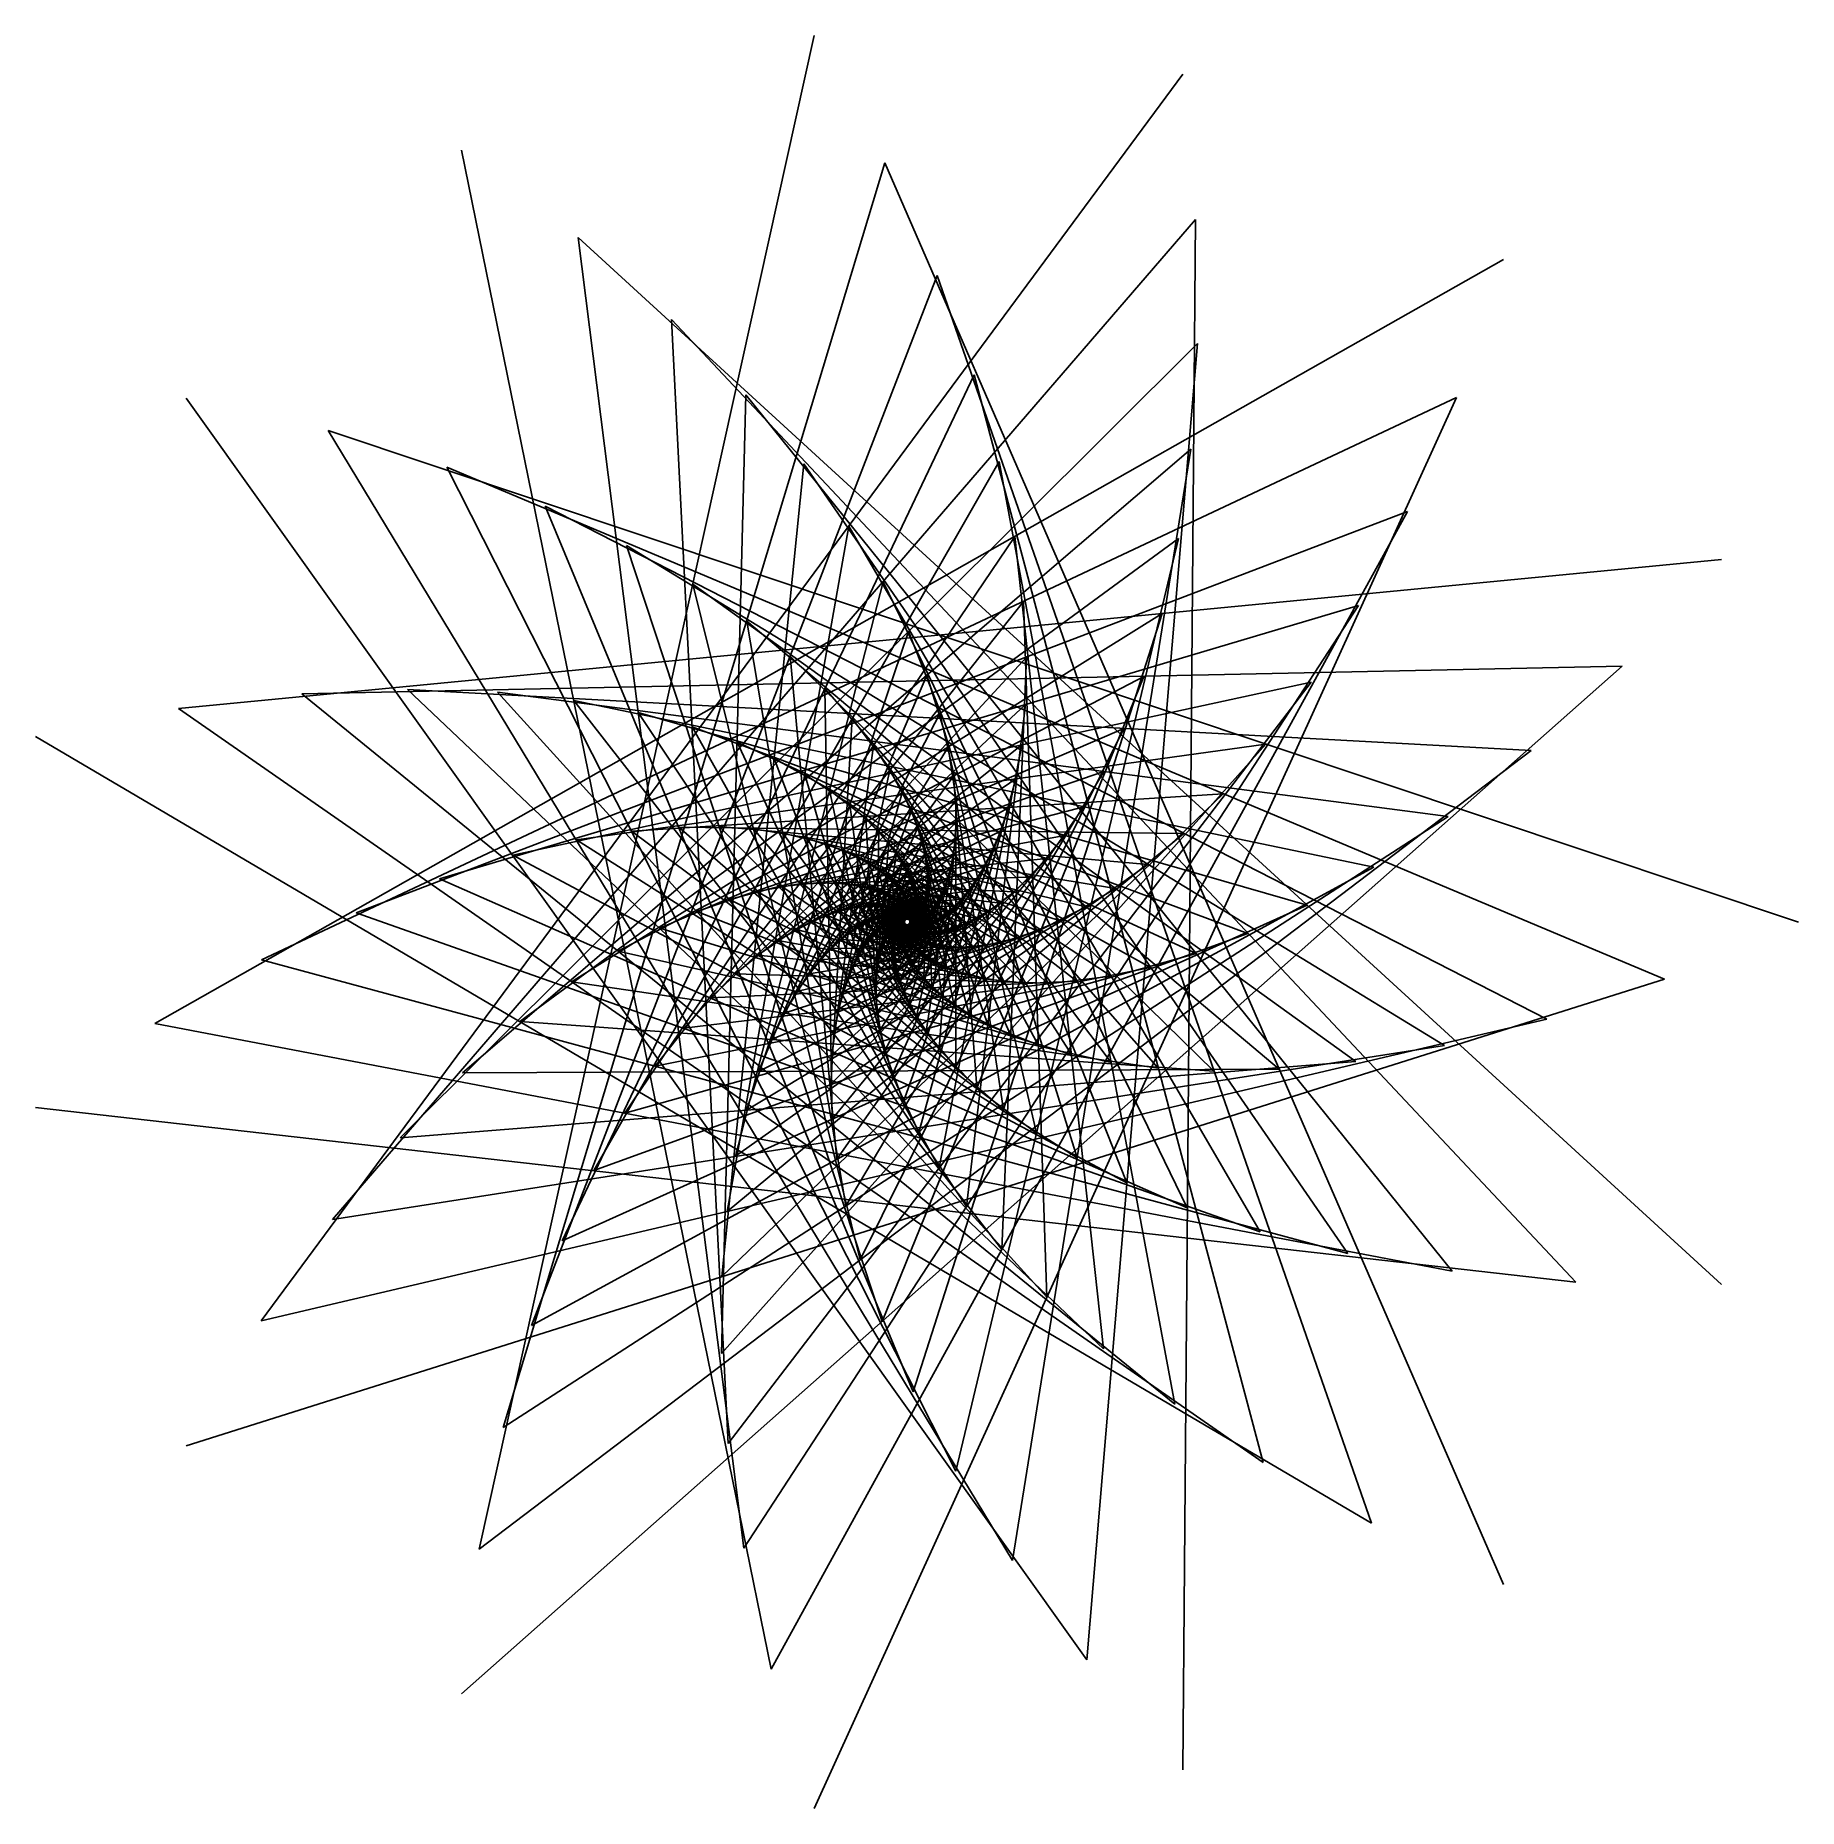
# Model space of a CAD drawing. Header units: metres. Extents: x 276 to 931, y 71 to 729.
import ezdxf

# ---------------------------------------------------------------- set-up
doc = ezdxf.new("R2010")
doc.units = ezdxf.units.M

msp = doc.modelspace()

# ---------------------------------------------------------------- linework, layer by layer
for p, q in [((565.3801, 729.3857), (440.9015, 166.94514)), ((702.34644, 714.9899), (359.86435, 251.80493)), ((434.39996, 686.82764), (549.44824, 122.3826)), ((591.7272, 682.0611), (449.87598, 212.21216)), ((821.6161, 153.87045), (591.7272, 682.0611)), ((707.167, 661.0405), (386.47473, 289.50812)), ((702.3465, 85.01007), (707.167, 661.0405)), ((902.5663, 265.28888), (477.7178, 654.3108)), ((477.7178, 654.3108), (539.23517, 167.3863)), ((821.6161, 646.1296), (320.3488, 362.28903)), ((611.07385, 640.16425), (460.40576, 250.0941)), ((772.4842, 176.67041), (611.07385, 640.16425)), ((848.4085, 266.1339), (512.43286, 623.9051)), ((512.43286, 623.9051), (533.44666, 206.27602)), ((707.80005, 614.8968), (411.50214, 319.83215)), ((666.73584, 125.8226), (707.80005, 614.8968)), ((624.82135, 603.3279), (471.78308, 281.60175)), ((732.2061, 199.19406), (624.82135, 603.3279)), ((332.05353, 594.67444), (666.73584, 125.8226)), ((804.07666, 594.88367), (359.9939, 385.9093)), ((539.9745, 595.84503), (531.02484, 239.68733)), ((802.4514, 270.32773), (539.9745, 595.84503)), ((565.3802, 70.61432), (804.07666, 594.88367)), ((931.2, 400), (384.8521, 582.58777)), ((384.8521, 582.58777), (639.1012, 162.78156)), ((705.37634, 575.6535), (434.7111, 343.9884)), ((639.1012, 162.78156), (705.37634, 575.6535)), ((881.3807, 378.74408), (428.9331, 568.9308)), ((428.9331, 568.9308), (617.99506, 195.95464)), ((634.13715, 571.15015), (483.4707, 307.64032)), ((561.5729, 570.2383), (531.11145, 268.2284)), ((763.6763, 276.8399), (561.5729, 570.2383)), ((699.4321, 220.91458), (634.13715, 571.15015)), ((837.69104, 363.8829), (465.5066, 554.4987)), ((465.5066, 554.4987), (602.1932, 225.49237)), ((785.88666, 552.47174), (395.1914, 403.4321)), ((578.27875, 547.09717), (533.0167, 292.47083)), ((549.44824, 122.3826), (785.88666, 552.47174)), ((731.15173, 284.8612), (578.27875, 547.09717)), ((700.79895, 542.46857), (455.97916, 363.0219)), ((639.98627, 543.21484), (495.0718, 329.01154)), ((617.99506, 195.95464), (700.79895, 542.46857)), ((672.9822, 241.47137), (639.98627, 543.21484)), ((902.5663, 534.7112), (329.18747, 479.2937)), ((799.61945, 354.0609), (495.65283, 539.8906)), ((495.65283, 539.8906), (590.66345, 251.60118)), ((766.6443, 348.1598), (520.3268, 525.54504)), ((520.3268, 525.54504), (582.5437, 274.52264)), ((590.98615, 526.36475), (536.1916, 312.9441)), ((704.03455, 293.7635), (590.98615, 526.36475)), ((767.7109, 517.60693), (426.21912, 416.06006)), ((694.7799, 514.5694), (475.2697, 377.827)), ((643.16296, 519.106), (506.29922, 346.42383)), ((539.23517, 167.3863), (767.7109, 517.60693)), ((602.1932, 225.49237), (694.7799, 514.5694)), ((651.82983, 260.63336), (643.16296, 519.106)), ((600.452, 507.93536), (540.2025, 330.13428)), ((738.25055, 345.26276), (540.36847, 511.77374)), ((540.36847, 511.77374), (577.1168, 294.51727)), ((681.5674, 303.06677), (600.452, 507.93536)), ((865.6996, 495.0296), (375.01227, 484.7467)), ((434.40002, 113.17236), (865.6996, 495.0296)), ((644.31433, 498.41992), (516.9553, 360.4963)), ((713.9418, 344.6235), (556.5117, 498.78772)), ((556.5117, 498.78772), (573.7892, 311.85266)), ((635.0893, 278.27066), (644.31433, 498.41992)), ((750.03156, 489.15295), (453.39005, 424.7973)), ((687.8761, 491.25287), (492.60867, 389.16742)), ((533.44666, 206.27602), (750.03156, 489.15295)), ((607.3111, 491.67065), (544.71344, 344.4812)), ((590.66345, 251.60118), (687.8761, 491.25287)), ((663.077, 312.41272), (607.3111, 491.67065)), ((375.01227, 484.7467), (699.4321, 220.91458)), ((831.8317, 463.68304), (414.29388, 486.43826)), ((414.29388, 486.43826), (672.9822, 241.47137)), ((801.0466, 439.225), (447.7755, 485.35474)), ((447.7755, 485.35474), (651.82983, 260.63336)), ((773.32245, 420.42188), (476.15115, 482.2852)), ((476.15115, 482.2852), (635.0893, 278.27066)), ((693.24866, 345.64072), (569.39325, 486.719)), ((569.39325, 486.719), (572.0747, 326.794)), ((329.18747, 479.2937), (732.2061, 199.19406)), ((748.5618, 406.22668), (500.0614, 477.85605)), ((500.0614, 477.85605), (621.99884, 294.32928)), ((643.9649, 480.77155), (526.9117, 371.7681)), ((612.09467, 477.41226), (549.4666, 356.38052)), ((579.5625, 475.63895), (571.5771, 339.59787)), ((675.7335, 347.83304), (579.5625, 475.63895)), ((647.96783, 321.53952), (612.09467, 477.41226)), ((621.99884, 294.32928), (643.9649, 480.77155)), ((276.0375, 468.86032), (772.4842, 176.67041)), ((680.5141, 471.88684), (508.06732, 397.68884)), ((726.6147, 395.75528), (520.09094, 472.55884)), ((520.09094, 472.55884), (611.9081, 308.81253)), ((582.5437, 274.52264), (680.5141, 471.88684)), ((440.9015, 166.94514), (831.8317, 463.68304)), ((733.18536, 466.11383), (477.03464, 430.4764)), ((531.02484, 239.68733), (733.18536, 466.11383)), ((642.5354, 465.8003), (536.0938, 380.70535)), ((707.2968, 388.26813), (536.7676, 466.7729)), ((536.7676, 466.7729), (604.26465, 321.76477)), ((615.2435, 464.99167), (554.2685, 366.1849)), ((587.4911, 465.5729), (571.976, 350.5077)), ((660.99365, 350.8196), (587.4911, 465.5729)), ((611.9081, 308.81253), (642.5354, 465.8003)), ((635.71704, 330.26312), (615.2435, 464.99167)), ((673.01666, 455.90637), (521.74756, 403.93652)), ((690.40424, 383.14667), (550.56433, 460.78696)), ((550.56433, 460.78696), (598.6021, 333.25928)), ((675.72394, 379.8798), (561.9016, 454.816)), ((561.9016, 454.816), (594.52924, 343.38815)), ((593.581, 456.5122), (573.0151, 359.7509)), ((577.1168, 294.51727), (673.01666, 455.90637)), ((648.66266, 354.30292), (593.581, 456.5122)), ((640.3601, 453.17276), (544.4683, 387.709)), ((617.12146, 454.23734), (558.97736, 374.20624)), ((663.0423, 378.04663), (571.1504, 449.01562)), ((571.1504, 449.01562), (591.71893, 352.25482)), ((598.17346, 448.42355), (574.4911, 367.537)), ((638.4101, 358.05365), (598.17346, 448.42355)), ((604.26465, 321.76477), (640.3601, 453.17276)), ((625.8691, 338.46082), (617.12146, 454.23734)), ((717.39465, 447.62125), (497.48712, 433.7839)), ((531.11145, 268.2284), (717.39465, 447.62125)), ((665.6214, 442.81088), (533.771, 408.36655)), ((637.7016, 442.5843), (552.03265, 393.1217)), ((618.02686, 444.9801), (563.49255, 380.71902)), ((573.7892, 311.85266), (665.6214, 442.81088)), ((652.15045, 377.3029), (578.6357, 443.49417)), ((578.6357, 443.49417), (589.9004, 359.96814)), ((598.6021, 333.25928), (637.7016, 442.5843)), ((618.02826, 346.0573), (618.02686, 444.9801)), ((449.87598, 212.21216), (801.0466, 439.225)), ((702.7923, 432.92392), (515.0753, 435.28116)), ((515.0753, 435.28116), (635.71704, 330.26312)), ((689.4432, 421.37473), (530.11395, 435.42426)), ((530.11395, 435.42426), (625.8691, 338.46082)), ((618.20197, 437.05725), (567.7466, 385.96225)), ((601.5559, 441.2569), (576.24475, 374.0572)), ((603.96967, 434.95114), (578.15295, 379.4842)), ((642.8493, 377.3701), (584.6406, 438.32288)), ((584.6406, 438.32288), (588.8503, 366.63797)), ((629.9404, 361.89816), (601.5559, 441.2569)), ((622.99146, 365.70798), (603.96967, 434.95114)), ((611.85455, 353.0144), (618.20197, 437.05725)), ((477.03464, 430.4764), (663.077, 312.41272)), ((497.48712, 433.7839), (647.96783, 321.53952)), ((533.0167, 292.47083), (702.7923, 432.92392)), ((677.3609, 412.4191), (542.8998, 434.58096)), ((542.8998, 434.58096), (618.02826, 346.0573)), ((658.4981, 432.15982), (544.27014, 411.35837)), ((666.52124, 405.58615), (553.7081, 433.04382)), ((553.7081, 433.04382), (611.85455, 353.0144)), ((634.7635, 433.75912), (558.8065, 397.23477)), ((656.8736, 400.47662), (562.792, 431.0442)), ((562.792, 431.0442), (607.0559, 359.3212)), ((648.34924, 396.755), (570.38116, 428.76242)), ((570.38116, 428.76242), (603.38385, 364.98727)), ((617.84235, 430.31488), (571.69727, 390.1438)), ((572.0747, 326.794), (658.4981, 432.15982)), ((605.61566, 429.439), (580.12256, 383.9723)), ((593.1563, 429.17798), (588.36005, 377.2731)), ((589.4105, 433.54407), (588.3863, 372.3719)), ((634.9516, 378.0242), (589.4105, 433.54407)), ((628.28375, 379.08658), (593.1563, 429.17798)), ((594.52924, 343.38815), (634.7635, 433.75912)), ((617.3322, 369.3906), (605.61566, 429.439)), ((607.0559, 359.3212), (617.84235, 430.31488)), ((453.39005, 424.7973), (681.5674, 303.06677)), ((651.7627, 423.56805), (553.382, 413.2265)), ((631.7009, 426.45), (564.8254, 400.29443)), ((571.5771, 339.59787), (651.7627, 423.56805)), ((617.1041, 424.60974), (575.32196, 393.44287)), ((640.8682, 394.1401), (576.6825, 426.33694)), ((576.6825, 426.33694), (600.6278, 370.03674)), ((634.3447, 392.39874), (581.8802, 423.8718)), ((581.8802, 423.8718), (598.6103, 374.50354)), ((606.6603, 424.65036), (582.0839, 387.65887)), ((596.0582, 425.2282), (588.65247, 381.4387)), ((598.2703, 421.68634), (589.168, 384.959)), ((591.71893, 352.25482), (631.7009, 426.45)), ((622.6872, 380.4173), (596.0582, 425.2282)), ((618.01764, 381.90677), (598.2703, 421.68634)), ((603.38385, 364.98727), (617.1041, 424.60974)), ((612.76074, 372.88257), (606.6603, 424.65036)), ((426.21912, 416.06006), (704.03455, 293.7635)), ((460.40576, 250.0941), (773.32245, 420.42188)), ((536.1916, 312.9441), (689.4432, 421.37473)), ((645.4891, 416.70093), (561.24316, 414.22882)), ((628.63, 420.43686), (570.13525, 402.50772)), ((571.976, 350.5077), (645.4891, 416.70093)), ((625.6351, 415.5252), (574.7885, 404.04718)), ((616.1107, 419.8102), (578.6132, 396.01303)), ((614.9588, 415.79636), (581.5744, 397.9853)), ((607.24054, 420.51498), (583.98676, 390.66513)), ((607.46796, 416.96445), (585.79645, 393.09692)), ((628.69073, 391.33795), (586.1378, 421.44388)), ((586.1378, 421.44388), (597.1831, 378.42792)), ((588.8503, 366.63797), (625.6351, 415.5252)), ((623.8191, 390.79947), (589.5993, 419.10797)), ((589.5993, 419.10797), (596.2222, 381.85364)), ((599.92236, 418.53528), (589.83203, 387.9167)), ((589.9004, 359.96814), (628.63, 420.43686)), ((601.1236, 415.75217), (590.58606, 390.38684)), ((619.64575, 390.6547), (592.3901, 416.90125)), ((592.3901, 416.90125), (595.62585, 384.82565)), ((598.6103, 374.50354), (614.9588, 415.79636)), ((614.14624, 383.47202), (599.92236, 418.53528)), ((600.6278, 370.03674), (616.1107, 419.8102)), ((610.9576, 385.0503), (601.1236, 415.75217)), ((606.20074, 379.1472), (607.46796, 416.96445)), ((609.10077, 376.1426), (607.24054, 420.51498)), ((540.2025, 330.13428), (677.3609, 412.4191)), ((544.27014, 411.35837), (629.9404, 361.89816)), ((553.382, 413.2265), (622.99146, 365.70798)), ((561.24316, 414.22882), (617.3322, 369.3906)), ((639.7184, 411.26938), (567.98615, 414.57584)), ((567.98615, 414.57584), (612.76074, 372.88257)), ((573.0151, 359.7509), (639.7184, 411.26938)), ((634.4672, 407.0251), (573.7372, 414.43796)), ((573.7372, 414.43796), (609.10077, 376.1426)), ((629.73346, 403.75644), (578.61426, 413.95166)), ((578.61426, 413.95166), (606.20074, 379.1472)), ((622.77545, 411.54468), (578.8406, 405.05652)), ((625.502, 401.28305), (582.72656, 413.22565)), ((582.72656, 413.22565), (603.9296, 381.8859)), ((613.7224, 412.46027), (584.2167, 399.47086)), ((621.74835, 399.4533), (586.17365, 412.34485)), ((586.17365, 412.34485), (602.176, 384.35843)), ((612.458, 409.70526), (586.5568, 400.56348)), ((607.4335, 413.9333), (587.48987, 395.04697)), ((588.3863, 372.3719), (622.77545, 411.54468)), ((618.4419, 398.13983), (589.04565, 411.37524)), ((589.04565, 411.37524), (600.84485, 386.5716)), ((607.20953, 411.36038), (589.0538, 396.59488)), ((606.8542, 409.18884), (590.4818, 397.80954)), ((601.9656, 413.3106), (591.38513, 392.437)), ((615.5484, 397.23596), (591.4235, 410.36722)), ((591.4235, 410.36722), (599.8559, 388.5373)), ((602.5241, 411.18228), (592.1956, 394.12753)), ((602.8622, 409.33823), (592.9927, 395.51178)), ((613.0322, 396.6539), (593.3789, 409.35822)), ((593.3789, 409.35822), (599.1419, 390.27075)), ((616.0908, 390.79956), (594.6195, 414.84735)), ((594.6195, 414.84735), (595.30994, 387.38892)), ((596.3817, 412.95932), (595.20605, 389.5869)), ((597.7576, 411.2422), (595.2589, 391.4609)), ((598.8165, 409.69504), (595.424, 393.04965)), ((596.2222, 381.85364), (612.458, 409.70526)), ((613.07996, 391.15082), (596.3817, 412.95932)), ((597.1831, 378.42792), (613.7224, 412.46027)), ((610.54456, 391.6425), (597.7576, 411.2422)), ((608.42206, 392.22287), (598.8165, 409.69504)), ((600.84485, 386.5716), (606.8542, 409.18884)), ((608.34985, 386.59576), (601.9656, 413.3106)), ((602.176, 384.35843), (607.20953, 411.36038)), ((606.23364, 388.07617), (602.5241, 411.18228)), ((604.53064, 389.46967), (602.8622, 409.33823)), ((603.9296, 381.8859), (607.4335, 413.9333)), ((395.1914, 403.4321), (731.15173, 284.8612)), ((471.78308, 281.60175), (748.5618, 406.22668)), ((521.74756, 403.93652), (648.66266, 354.30292)), ((533.771, 408.36655), (638.4101, 358.05365)), ((544.71344, 344.4812), (666.52124, 405.58615)), ((570.13525, 402.50772), (618.01764, 381.90677)), ((574.4911, 367.537), (634.4672, 407.0251)), ((574.7885, 404.04718), (614.14624, 383.47202)), ((576.24475, 374.0572), (629.73346, 403.75644)), ((578.8406, 405.05652), (610.9576, 385.0503)), ((620.09045, 408.34644), (582.3479, 405.65387)), ((582.3479, 405.65387), (608.34985, 386.59576)), ((617.60406, 405.8016), (585.36597, 405.93625)), ((585.36597, 405.93625), (606.23364, 388.07617)), ((615.3284, 403.79904), (587.94824, 405.9826)), ((587.94824, 405.9826), (604.53064, 389.46967)), ((588.36005, 377.2731), (620.09045, 408.34644)), ((611.207, 407.44583), (588.6152, 401.3415)), ((588.65247, 381.4387), (617.60406, 405.8016)), ((589.168, 384.959), (615.3284, 403.79904)), ((589.83203, 387.9167), (613.26654, 402.24387)), ((613.26654, 402.24387), (590.145, 405.85614)), ((590.145, 405.85614), (603.17334, 390.76288)), ((609.999, 405.60657), (590.41376, 401.8704)), ((590.41376, 401.8704), (605.1961, 393.50018)), ((606.4129, 407.36673), (591.77295, 398.74997)), ((608.8548, 404.12146), (591.97577, 402.20425)), ((591.97577, 402.20425), (603.9974, 394.1444)), ((611.415, 401.05484), (592.0033, 405.60773)), ((592.0033, 405.60773), (602.10315, 391.94867)), ((605.921, 405.84708), (592.93024, 399.46597)), ((607.78735, 402.93326), (593.3242, 402.38766)), ((593.3242, 402.38766), (603.02026, 394.76868)), ((609.7656, 400.1636), (593.56604, 405.27747)), ((593.56604, 405.27747), (601.2701, 393.02478)), ((603.03094, 407.74988), (593.75867, 396.63663)), ((605.4057, 404.58752), (593.9594, 400.00006)), ((603.07245, 406.3896), (594.4816, 397.5431)), ((606.80426, 401.99222), (594.4816, 402.45697)), ((594.4816, 402.45697), (602.2302, 395.36172)), ((604.88696, 403.55054), (594.86804, 400.38773)), ((608.3072, 399.51224), (594.87256, 404.8965)), ((594.87256, 404.8965), (600.6314, 393.9925)), ((610.8572, 396.3208), (594.9755, 408.3755)), ((594.9755, 408.3755), (598.64655, 391.7893)), ((603.0204, 405.2313), (595.154, 398.26685)), ((595.20605, 389.5869), (608.8548, 404.12146)), ((595.2589, 391.4609), (607.78735, 402.93326)), ((595.30994, 387.38892), (609.999, 405.60657)), ((595.424, 393.04965), (606.80426, 401.99222)), ((605.9086, 401.25586), (595.4694, 402.4416)), ((595.4694, 402.4416), (601.59705, 395.9163)), ((595.62585, 384.82565), (611.207, 407.44583)), ((604.37976, 402.70282), (595.66486, 400.65875)), ((599.61676, 408.31265), (595.66626, 394.38882)), ((602.90173, 404.25055), (595.7717, 398.83853)), ((600.2079, 407.08685), (595.958, 395.511)), ((607.0263, 399.05246), (595.95807, 404.48907)), ((595.95807, 404.48907), (600.1508, 394.85562)), ((608.9879, 396.1774), (596.26886, 407.4381)), ((596.26886, 407.4381), (598.3232, 393.11124)), ((600.6315, 406.0075), (596.2779, 396.44565)), ((605.10046, 400.68774), (596.3076, 402.36508)), ((596.3076, 402.36508), (601.0947, 396.42807)), ((602.7381, 403.42496), (596.3332, 399.2846)), ((603.8944, 402.01517), (596.35925, 400.8379)), ((600.922, 405.06332), (596.6097, 397.21918)), ((602.546, 402.73404), (596.83887, 399.6276)), ((605.90857, 398.74405), (596.8542, 404.07324)), ((596.8542, 404.07324), (599.798, 395.61975)), ((601.10834, 404.24252), (596.94116, 397.85504)), ((604.3774, 400.25693), (597.01483, 402.24628)), ((597.01483, 402.24628), (600.70087, 396.8951)), ((601.21387, 403.53323), (597.2636, 398.37402)), ((602.3385, 402.1594), (597.29047, 399.88644)), ((607.3906, 396.1756), (597.30743, 406.55872)), ((597.30743, 406.55872), (598.1333, 394.25507)), ((601.25806, 402.92386), (597.57086, 398.7942)), ((604.9392, 398.55377), (597.5888, 403.66245)), ((597.5888, 403.66245), (599.54724, 396.2916)), ((603.7354, 399.93738), (597.608, 402.09998)), ((597.608, 402.09998), (600.3962, 397.31717)), ((598.7829, 405.0006), (598.0339, 396.08063)), ((598.1334, 405.74496), (598.04535, 395.23904)), ((598.04535, 395.23904), (603.8944, 402.01517)), ((599.28687, 404.3265), (598.07806, 396.79636)), ((603.1695, 399.7071), (598.1026, 401.9376)), ((598.1333, 394.25507), (604.37976, 402.70282)), ((606.03345, 396.27652), (598.1334, 405.74496)), ((599.6718, 403.7215), (598.16156, 397.4016)), ((604.10345, 398.45428), (598.1865, 403.26627)), ((598.1865, 403.26627), (599.3773, 396.87848)), ((599.96, 403.18277), (598.27136, 397.91043)), ((598.3232, 393.11124), (604.88696, 403.55054)), ((598.64655, 391.7893), (605.4057, 404.58752)), ((603.387, 398.42346), (598.66895, 402.89133)), ((598.66895, 402.89133), (599.2707, 397.38797)), ((604.8869, 396.4494), (598.7829, 405.0006)), ((602.77637, 398.44324), (599.0547, 402.54184)), ((599.1419, 390.27075), (605.921, 405.84708)), ((603.92395, 396.6698), (599.28687, 404.3265)), ((599.54724, 396.2916), (602.3385, 402.1594)), ((606.65607, 392.8522), (599.61676, 408.31265)), ((603.12, 396.9189), (599.6718, 403.7215)), ((599.798, 395.61975), (602.546, 402.73404)), ((599.8559, 388.5373), (606.4129, 407.36673)), ((602.45294, 397.18213), (599.96, 403.18277)), ((600.1508, 394.85562), (602.7381, 403.42496)), ((601.90314, 397.44858), (600.1703, 402.70657)), ((605.1961, 393.50018), (600.2079, 407.08685)), ((600.6314, 393.9925), (602.90173, 404.25055)), ((603.9974, 394.1444), (600.6315, 406.0075)), ((600.70087, 396.8951), (601.2564, 402.40332)), ((603.02026, 394.76868), (600.922, 405.06332)), ((601.0947, 396.42807), (601.25806, 402.92386)), ((602.2302, 395.36172), (601.10834, 404.24252)), ((601.59705, 395.9163), (601.21387, 403.53323)), ((601.2701, 393.02478), (603.0204, 405.2313)), ((602.10315, 391.94867), (603.07245, 406.3896)), ((603.17334, 390.76288), (603.03094, 407.74988)), ((483.4707, 307.64032), (726.6147, 395.75528)), ((508.06732, 397.68884), (660.99365, 350.8196)), ((549.4666, 356.38052), (656.8736, 400.47662)), ((554.2685, 366.1849), (648.34924, 396.755)), ((558.8065, 397.23477), (628.28375, 379.08658)), ((564.8254, 400.29443), (622.6872, 380.4173)), ((578.15295, 379.4842), (625.502, 401.28305)), ((578.6132, 396.01303), (616.0908, 390.79956)), ((580.12256, 383.9723), (621.74835, 399.4533)), ((581.5744, 397.9853), (613.07996, 391.15082)), ((582.0839, 387.65887), (618.4419, 398.13983)), ((583.98676, 390.66513), (615.5484, 397.23596)), ((584.2167, 399.47086), (610.54456, 391.6425)), ((585.79645, 393.09692), (613.0322, 396.6539)), ((586.5568, 400.56348), (608.42206, 392.22287)), ((587.48987, 395.04697), (610.8572, 396.3208)), ((588.6152, 401.3415), (606.65607, 392.8522)), ((589.0538, 396.59488), (608.9879, 396.1774)), ((590.4818, 397.80954), (607.3906, 396.1756)), ((590.58606, 390.38684), (611.415, 401.05484)), ((591.38513, 392.437), (609.7656, 400.1636)), ((591.77295, 398.74997), (606.03345, 396.27652)), ((592.1956, 394.12753), (608.3072, 399.51224)), ((592.93024, 399.46597), (604.8869, 396.4494)), ((592.9927, 395.51178), (607.0263, 399.05246)), ((593.75867, 396.63663), (605.90857, 398.74405)), ((593.9594, 400.00006), (603.92395, 396.6698)), ((594.4816, 397.5431), (604.9392, 398.55377)), ((594.86804, 400.38773), (603.12, 396.9189)), ((595.154, 398.26685), (604.10345, 398.45428)), ((595.66486, 400.65875), (602.45294, 397.18213)), ((595.66626, 394.38882), (605.9086, 401.25586)), ((595.7717, 398.83853), (603.387, 398.42346)), ((595.958, 395.511), (605.10046, 400.68774)), ((596.2779, 396.44565), (604.3774, 400.25693)), ((596.3332, 399.2846), (602.77637, 398.44324)), ((596.35925, 400.8379), (601.90314, 397.44858)), ((596.6097, 397.21918), (603.7354, 399.93738)), ((596.83887, 399.6276), (602.2588, 398.4992)), ((596.94116, 397.85504), (603.1695, 399.7071)), ((603.4379, 401.4621), (596.96063, 400.9455)), ((596.96063, 400.9455), (601.4531, 397.71024)), ((597.2636, 398.37402), (602.67395, 399.5477)), ((603.01465, 401.02155), (597.4785, 400.99832)), ((598.0339, 396.08063), (603.4379, 401.4621)), ((598.07806, 396.79636), (603.01465, 401.02155)), ((598.16156, 397.4016), (602.6267, 400.6744)), ((599.3773, 396.87848), (602.12537, 401.68448)), ((492.60867, 389.16742), (675.7335, 347.83304)), ((552.03265, 393.1217), (634.9516, 378.0242)), ((558.97736, 374.20624), (640.8682, 394.1401)), ((563.49255, 380.71902), (634.3447, 392.39874)), ((567.7466, 385.96225), (628.69073, 391.33795)), ((571.69727, 390.1438), (623.8191, 390.79947)), ((575.32196, 393.44287), (619.64575, 390.6547)), ((359.9939, 385.9093), (763.6763, 276.8399)), ((495.0718, 329.01154), (707.2968, 388.26813)), ((506.29922, 346.42383), (690.40424, 383.14667)), ((544.4683, 387.709), (642.8493, 377.3701)), ((332.05353, 205.32556), (881.3807, 378.74408)), ((475.2697, 377.827), (693.24866, 345.64072)), ((516.9553, 360.4963), (675.72394, 379.8798)), ((526.9117, 371.7681), (663.0423, 378.04663)), ((536.0938, 380.70535), (652.15045, 377.3029)), ((359.86435, 251.80493), (837.69104, 363.8829)), ((455.97916, 363.0219), (713.9418, 344.6235)), ((320.3488, 362.28903), (802.4514, 270.32773)), ((386.47473, 289.50812), (799.61945, 354.0609)), ((411.50214, 319.83215), (766.6443, 348.1598)), ((434.7111, 343.9884), (738.25055, 345.26276)), ((276.0375, 331.13962), (848.4085, 266.1339))]:
    msp.add_line(p, q)

doc.saveas('drawing.dxf')
